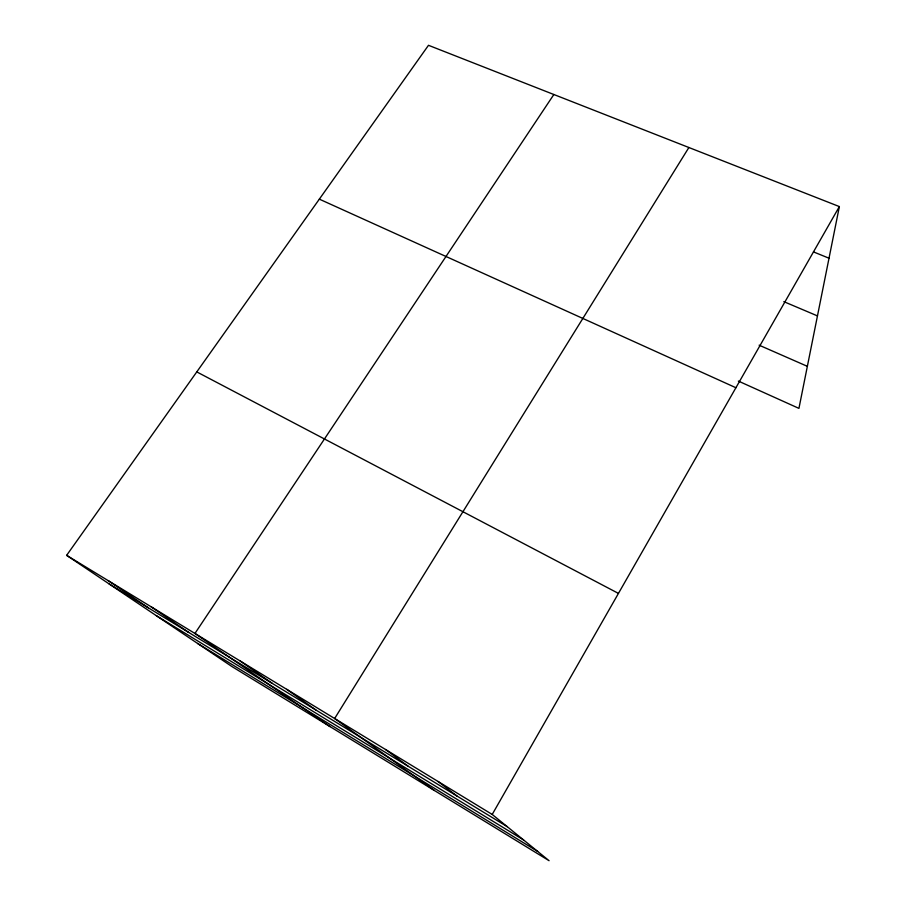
<?xml version="1.0" encoding="UTF-8"?>
<svg xmlns="http://www.w3.org/2000/svg" width="906" height="906" viewBox="0 0 906 906"><rect width="100%" height="100%" fill="white"/><g stroke="black" fill="none" stroke-linecap="round" stroke-linejoin="round"><path stroke-width="1.36" d="M66.636 555.333L492.207 814.449L549.081 860.7L231.902 666.533L66.636 555.333L428.493 45.3L839.364 206.579L798.933 408.38L738.356 381.075M492.207 814.449L839.364 206.579M688.888 147.508L334.642 718.515L434.37 790.474M553.86 94.507L194.937 633.453L330.01 726.589M813.463 251.891L829.024 258.221M783.826 301.641L817.461 315.9M759.137 345.186L807.359 366.33M319.342 199.15L735.91 387.734M196.772 371.902L618.447 593.407M109.071 583.883L507.213 826.657M156.353 615.695L523.6 839.975M197.587 643.441L537.62 851.38M108.222 580.655L148.312 607.813M150.974 606.68L188.584 632.365M240.169 660.995L272.344 683.441M286.715 689.33L315.922 710.01M385.537 749.5L408.142 766.238M438.04 781.47L456.964 796.012"/></g></svg>
